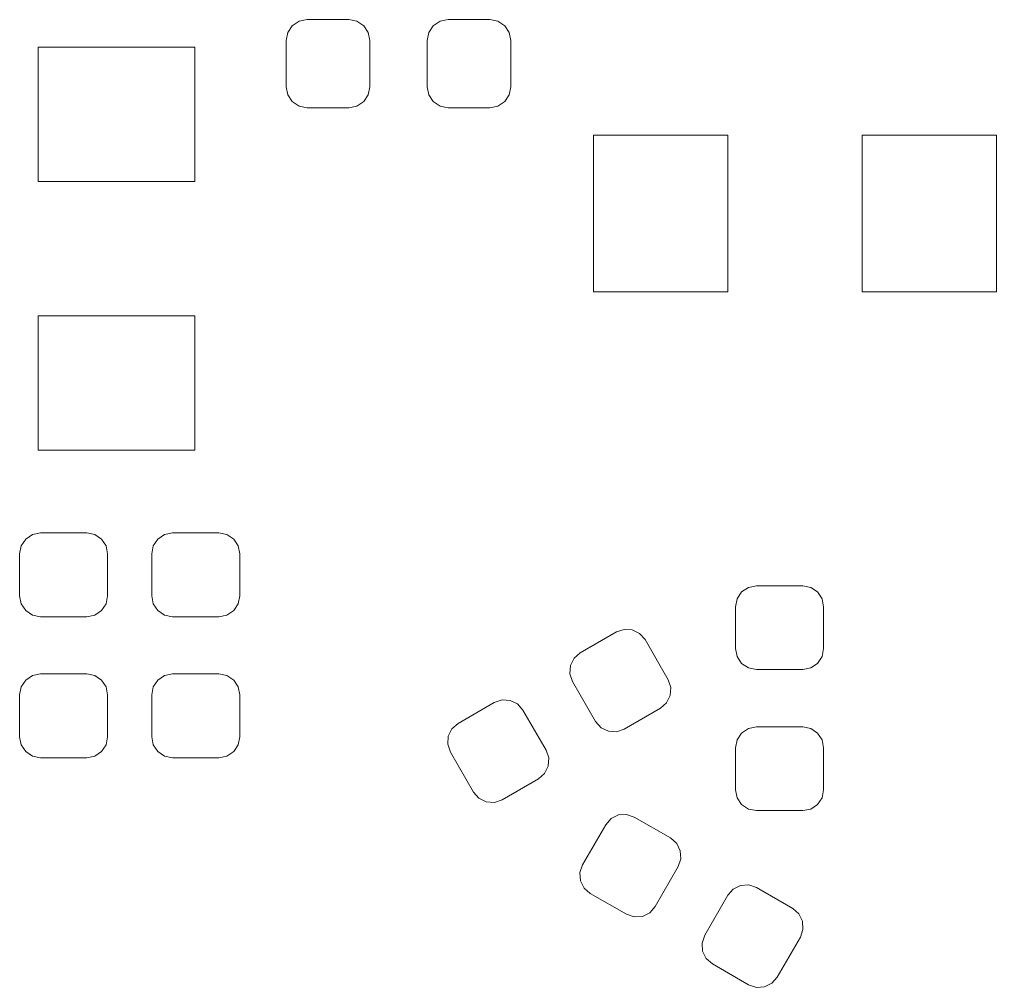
# Model space of a CAD drawing. Header units: millimetres. Extents: x -50 to 46, y -112 to 132.
# Drawn here: x -16.58 to -5.49, y 8.43 to 19.41 of the extents above; entities that cross this region are included whole.
import ezdxf

# ---------------------------------------------------------------- set-up
doc = ezdxf.new("R2010")
doc.units = ezdxf.units.MM
doc.header["$MEASUREMENT"] = 0
doc.layers.add('Layer 1', color=7, linetype='Continuous')

msp = doc.modelspace()

# ---------------------------------------------------------------- linework, layer by layer
at = {"layer": 'Layer 1', "lineweight": 9}
for points, knots in [([(-12.6024, 18.6512), (-12.6024, 18.6512), (-12.6205, 18.5603), (-12.6205, 18.5603), (-12.6205, 18.5603), (-12.6205, 18.5603), (-12.672, 18.4833), (-12.672, 18.4833), (-12.672, 18.4833), (-12.672, 18.4833), (-12.749, 18.4318), (-12.749, 18.4318), (-12.749, 18.4318), (-12.749, 18.4318), (-12.8399, 18.4137), (-12.8399, 18.4137), (-12.8399, 18.4137), (-12.8399, 18.4137), (-13.3149, 18.4137), (-13.3149, 18.4137), (-13.3149, 18.4137), (-13.3149, 18.4137), (-13.4058, 18.4318), (-13.4058, 18.4318), (-13.4058, 18.4318), (-13.4058, 18.4318), (-13.4828, 18.4833), (-13.4828, 18.4833), (-13.4828, 18.4833), (-13.4828, 18.4833), (-13.5343, 18.5603), (-13.5343, 18.5603), (-13.5343, 18.5603), (-13.5343, 18.5603), (-13.5524, 18.6512), (-13.5524, 18.6512), (-13.5524, 18.6512), (-13.5524, 18.6512), (-13.5524, 19.1762), (-13.5524, 19.1762), (-13.5524, 19.1762), (-13.5524, 19.1762), (-13.5343, 19.2671), (-13.5343, 19.2671), (-13.5343, 19.2671), (-13.5343, 19.2671), (-13.4828, 19.3441), (-13.4828, 19.3441), (-13.4828, 19.3441), (-13.4828, 19.3441), (-13.4058, 19.3956), (-13.4058, 19.3956), (-13.4058, 19.3956), (-13.4058, 19.3956), (-13.3149, 19.4137), (-13.3149, 19.4137), (-13.3149, 19.4137), (-13.3149, 19.4137), (-12.8399, 19.4137), (-12.8399, 19.4137), (-12.8399, 19.4137), (-12.8399, 19.4137), (-12.749, 19.3956), (-12.749, 19.3956), (-12.749, 19.3956), (-12.749, 19.3956), (-12.672, 19.3441), (-12.672, 19.3441), (-12.672, 19.3441), (-12.672, 19.3441), (-12.6205, 19.2671), (-12.6205, 19.2671), (-12.6205, 19.2671), (-12.6205, 19.2671), (-12.6024, 19.1762), (-12.6024, 19.1762), (-12.6024, 19.1762), (-12.6024, 19.1762), (-12.6024, 18.6512), (-12.6024, 18.6512)], [0, 0, 0, 0, 0.047619, 0.047619, 0.047619, 0.047619, 0.0952381, 0.0952381, 0.0952381, 0.0952381, 0.1428571, 0.1428571, 0.1428571, 0.1428571, 0.1904762, 0.1904762, 0.1904762, 0.1904762, 0.2380952, 0.2380952, 0.2380952, 0.2380952, 0.2857143, 0.2857143, 0.2857143, 0.2857143, 0.3333333, 0.3333333, 0.3333333, 0.3333333, 0.3809524, 0.3809524, 0.3809524, 0.3809524, 0.4285714, 0.4285714, 0.4285714, 0.4285714, 0.4761905, 0.4761905, 0.4761905, 0.4761905, 0.5238095, 0.5238095, 0.5238095, 0.5238095, 0.5714286, 0.5714286, 0.5714286, 0.5714286, 0.6190476, 0.6190476, 0.6190476, 0.6190476, 0.6666667, 0.6666667, 0.6666667, 0.6666667, 0.7142857, 0.7142857, 0.7142857, 0.7142857, 0.7619048, 0.7619048, 0.7619048, 0.7619048, 0.8095238, 0.8095238, 0.8095238, 0.8095238, 0.8571429, 0.8571429, 0.8571429, 0.8571429, 0.9047619, 0.9047619, 0.9047619, 0.9047619, 1, 1, 1, 1]), ([(-11.0024, 18.6512), (-11.0024, 18.6512), (-11.0205, 18.5603), (-11.0205, 18.5603), (-11.0205, 18.5603), (-11.0205, 18.5603), (-11.072, 18.4833), (-11.072, 18.4833), (-11.072, 18.4833), (-11.072, 18.4833), (-11.149, 18.4318), (-11.149, 18.4318), (-11.149, 18.4318), (-11.149, 18.4318), (-11.2399, 18.4137), (-11.2399, 18.4137), (-11.2399, 18.4137), (-11.2399, 18.4137), (-11.7149, 18.4137), (-11.7149, 18.4137), (-11.7149, 18.4137), (-11.7149, 18.4137), (-11.8058, 18.4318), (-11.8058, 18.4318), (-11.8058, 18.4318), (-11.8058, 18.4318), (-11.8828, 18.4833), (-11.8828, 18.4833), (-11.8828, 18.4833), (-11.8828, 18.4833), (-11.9343, 18.5603), (-11.9343, 18.5603), (-11.9343, 18.5603), (-11.9343, 18.5603), (-11.9524, 18.6512), (-11.9524, 18.6512), (-11.9524, 18.6512), (-11.9524, 18.6512), (-11.9524, 19.1762), (-11.9524, 19.1762), (-11.9524, 19.1762), (-11.9524, 19.1762), (-11.9343, 19.2671), (-11.9343, 19.2671), (-11.9343, 19.2671), (-11.9343, 19.2671), (-11.8828, 19.3441), (-11.8828, 19.3441), (-11.8828, 19.3441), (-11.8828, 19.3441), (-11.8058, 19.3956), (-11.8058, 19.3956), (-11.8058, 19.3956), (-11.8058, 19.3956), (-11.7149, 19.4137), (-11.7149, 19.4137), (-11.7149, 19.4137), (-11.7149, 19.4137), (-11.2399, 19.4137), (-11.2399, 19.4137), (-11.2399, 19.4137), (-11.2399, 19.4137), (-11.149, 19.3956), (-11.149, 19.3956), (-11.149, 19.3956), (-11.149, 19.3956), (-11.072, 19.3441), (-11.072, 19.3441), (-11.072, 19.3441), (-11.072, 19.3441), (-11.0205, 19.2671), (-11.0205, 19.2671), (-11.0205, 19.2671), (-11.0205, 19.2671), (-11.0024, 19.1762), (-11.0024, 19.1762), (-11.0024, 19.1762), (-11.0024, 19.1762), (-11.0024, 18.6512), (-11.0024, 18.6512)], [0, 0, 0, 0, 0.047619, 0.047619, 0.047619, 0.047619, 0.0952381, 0.0952381, 0.0952381, 0.0952381, 0.1428571, 0.1428571, 0.1428571, 0.1428571, 0.1904762, 0.1904762, 0.1904762, 0.1904762, 0.2380952, 0.2380952, 0.2380952, 0.2380952, 0.2857143, 0.2857143, 0.2857143, 0.2857143, 0.3333333, 0.3333333, 0.3333333, 0.3333333, 0.3809524, 0.3809524, 0.3809524, 0.3809524, 0.4285714, 0.4285714, 0.4285714, 0.4285714, 0.4761905, 0.4761905, 0.4761905, 0.4761905, 0.5238095, 0.5238095, 0.5238095, 0.5238095, 0.5714286, 0.5714286, 0.5714286, 0.5714286, 0.6190476, 0.6190476, 0.6190476, 0.6190476, 0.6666667, 0.6666667, 0.6666667, 0.6666667, 0.7142857, 0.7142857, 0.7142857, 0.7142857, 0.7619048, 0.7619048, 0.7619048, 0.7619048, 0.8095238, 0.8095238, 0.8095238, 0.8095238, 0.8571429, 0.8571429, 0.8571429, 0.8571429, 0.9047619, 0.9047619, 0.9047619, 0.9047619, 1, 1, 1, 1]), ([(-14.5884, 17.5757), (-14.5884, 17.5757), (-16.3664, 17.5757), (-16.3664, 17.5757), (-16.3664, 17.5757), (-16.3664, 17.5757), (-16.3664, 19.0997), (-16.3664, 19.0997), (-16.3664, 19.0997), (-16.3664, 19.0997), (-14.5884, 19.0997), (-14.5884, 19.0997), (-14.5884, 19.0997), (-14.5884, 19.0997), (-14.5884, 17.5757), (-14.5884, 17.5757)], [0, 0, 0, 0, 0.2, 0.2, 0.2, 0.2, 0.4, 0.4, 0.4, 0.4, 0.6, 0.6, 0.6, 0.6, 1, 1, 1, 1]), ([(-8.5394, 18.1027), (-8.5394, 18.1027), (-8.5394, 16.3247), (-8.5394, 16.3247), (-8.5394, 16.3247), (-8.5394, 16.3247), (-10.0634, 16.3247), (-10.0634, 16.3247), (-10.0634, 16.3247), (-10.0634, 16.3247), (-10.0634, 18.1027), (-10.0634, 18.1027), (-10.0634, 18.1027), (-10.0634, 18.1027), (-8.5394, 18.1027), (-8.5394, 18.1027)], [0, 0, 0, 0, 0.2, 0.2, 0.2, 0.2, 0.4, 0.4, 0.4, 0.4, 0.6, 0.6, 0.6, 0.6, 1, 1, 1, 1]), ([(-5.4914, 18.1027), (-5.4914, 18.1027), (-5.4914, 16.3247), (-5.4914, 16.3247), (-5.4914, 16.3247), (-5.4914, 16.3247), (-7.0154, 16.3247), (-7.0154, 16.3247), (-7.0154, 16.3247), (-7.0154, 16.3247), (-7.0154, 18.1027), (-7.0154, 18.1027), (-7.0154, 18.1027), (-7.0154, 18.1027), (-5.4914, 18.1027), (-5.4914, 18.1027)], [0, 0, 0, 0, 0.2, 0.2, 0.2, 0.2, 0.4, 0.4, 0.4, 0.4, 0.6, 0.6, 0.6, 0.6, 1, 1, 1, 1]), ([(-14.5884, 14.5277), (-14.5884, 14.5277), (-16.3664, 14.5277), (-16.3664, 14.5277), (-16.3664, 14.5277), (-16.3664, 14.5277), (-16.3664, 16.0517), (-16.3664, 16.0517), (-16.3664, 16.0517), (-16.3664, 16.0517), (-14.5884, 16.0517), (-14.5884, 16.0517), (-14.5884, 16.0517), (-14.5884, 16.0517), (-14.5884, 14.5277), (-14.5884, 14.5277)], [0, 0, 0, 0, 0.2, 0.2, 0.2, 0.2, 0.4, 0.4, 0.4, 0.4, 0.6, 0.6, 0.6, 0.6, 1, 1, 1, 1]), ([(-16.3399, 12.6387), (-16.3399, 12.6387), (-16.4308, 12.6568), (-16.4308, 12.6568), (-16.4308, 12.6568), (-16.4308, 12.6568), (-16.5078, 12.7083), (-16.5078, 12.7083), (-16.5078, 12.7083), (-16.5078, 12.7083), (-16.5593, 12.7853), (-16.5593, 12.7853), (-16.5593, 12.7853), (-16.5593, 12.7853), (-16.5774, 12.8762), (-16.5774, 12.8762), (-16.5774, 12.8762), (-16.5774, 12.8762), (-16.5774, 13.3512), (-16.5774, 13.3512), (-16.5774, 13.3512), (-16.5774, 13.3512), (-16.5593, 13.4421), (-16.5593, 13.4421), (-16.5593, 13.4421), (-16.5593, 13.4421), (-16.5078, 13.5191), (-16.5078, 13.5191), (-16.5078, 13.5191), (-16.5078, 13.5191), (-16.4308, 13.5706), (-16.4308, 13.5706), (-16.4308, 13.5706), (-16.4308, 13.5706), (-16.3399, 13.5887), (-16.3399, 13.5887), (-16.3399, 13.5887), (-16.3399, 13.5887), (-15.8149, 13.5887), (-15.8149, 13.5887), (-15.8149, 13.5887), (-15.8149, 13.5887), (-15.724, 13.5706), (-15.724, 13.5706), (-15.724, 13.5706), (-15.724, 13.5706), (-15.647, 13.5191), (-15.647, 13.5191), (-15.647, 13.5191), (-15.647, 13.5191), (-15.5955, 13.4421), (-15.5955, 13.4421), (-15.5955, 13.4421), (-15.5955, 13.4421), (-15.5774, 13.3512), (-15.5774, 13.3512), (-15.5774, 13.3512), (-15.5774, 13.3512), (-15.5774, 12.8762), (-15.5774, 12.8762), (-15.5774, 12.8762), (-15.5774, 12.8762), (-15.5955, 12.7853), (-15.5955, 12.7853), (-15.5955, 12.7853), (-15.5955, 12.7853), (-15.647, 12.7083), (-15.647, 12.7083), (-15.647, 12.7083), (-15.647, 12.7083), (-15.724, 12.6568), (-15.724, 12.6568), (-15.724, 12.6568), (-15.724, 12.6568), (-15.8149, 12.6387), (-15.8149, 12.6387), (-15.8149, 12.6387), (-15.8149, 12.6387), (-16.3399, 12.6387), (-16.3399, 12.6387)], [0, 0, 0, 0, 0.047619, 0.047619, 0.047619, 0.047619, 0.0952381, 0.0952381, 0.0952381, 0.0952381, 0.1428571, 0.1428571, 0.1428571, 0.1428571, 0.1904762, 0.1904762, 0.1904762, 0.1904762, 0.2380952, 0.2380952, 0.2380952, 0.2380952, 0.2857143, 0.2857143, 0.2857143, 0.2857143, 0.3333333, 0.3333333, 0.3333333, 0.3333333, 0.3809524, 0.3809524, 0.3809524, 0.3809524, 0.4285714, 0.4285714, 0.4285714, 0.4285714, 0.4761905, 0.4761905, 0.4761905, 0.4761905, 0.5238095, 0.5238095, 0.5238095, 0.5238095, 0.5714286, 0.5714286, 0.5714286, 0.5714286, 0.6190476, 0.6190476, 0.6190476, 0.6190476, 0.6666667, 0.6666667, 0.6666667, 0.6666667, 0.7142857, 0.7142857, 0.7142857, 0.7142857, 0.7619048, 0.7619048, 0.7619048, 0.7619048, 0.8095238, 0.8095238, 0.8095238, 0.8095238, 0.8571429, 0.8571429, 0.8571429, 0.8571429, 0.9047619, 0.9047619, 0.9047619, 0.9047619, 1, 1, 1, 1]), ([(-14.3149, 13.5887), (-14.3149, 13.5887), (-14.224, 13.5706), (-14.224, 13.5706), (-14.224, 13.5706), (-14.224, 13.5706), (-14.147, 13.5191), (-14.147, 13.5191), (-14.147, 13.5191), (-14.147, 13.5191), (-14.0955, 13.4421), (-14.0955, 13.4421), (-14.0955, 13.4421), (-14.0955, 13.4421), (-14.0774, 13.3512), (-14.0774, 13.3512), (-14.0774, 13.3512), (-14.0774, 13.3512), (-14.0774, 12.8762), (-14.0774, 12.8762), (-14.0774, 12.8762), (-14.0774, 12.8762), (-14.0955, 12.7853), (-14.0955, 12.7853), (-14.0955, 12.7853), (-14.0955, 12.7853), (-14.147, 12.7083), (-14.147, 12.7083), (-14.147, 12.7083), (-14.147, 12.7083), (-14.224, 12.6568), (-14.224, 12.6568), (-14.224, 12.6568), (-14.224, 12.6568), (-14.3149, 12.6387), (-14.3149, 12.6387), (-14.3149, 12.6387), (-14.3149, 12.6387), (-14.8399, 12.6387), (-14.8399, 12.6387), (-14.8399, 12.6387), (-14.8399, 12.6387), (-14.9308, 12.6568), (-14.9308, 12.6568), (-14.9308, 12.6568), (-14.9308, 12.6568), (-15.0078, 12.7083), (-15.0078, 12.7083), (-15.0078, 12.7083), (-15.0078, 12.7083), (-15.0593, 12.7853), (-15.0593, 12.7853), (-15.0593, 12.7853), (-15.0593, 12.7853), (-15.0774, 12.8762), (-15.0774, 12.8762), (-15.0774, 12.8762), (-15.0774, 12.8762), (-15.0774, 13.3512), (-15.0774, 13.3512), (-15.0774, 13.3512), (-15.0774, 13.3512), (-15.0593, 13.4421), (-15.0593, 13.4421), (-15.0593, 13.4421), (-15.0593, 13.4421), (-15.0078, 13.5191), (-15.0078, 13.5191), (-15.0078, 13.5191), (-15.0078, 13.5191), (-14.9308, 13.5706), (-14.9308, 13.5706), (-14.9308, 13.5706), (-14.9308, 13.5706), (-14.8399, 13.5887), (-14.8399, 13.5887), (-14.8399, 13.5887), (-14.8399, 13.5887), (-14.3149, 13.5887), (-14.3149, 13.5887)], [0, 0, 0, 0, 0.047619, 0.047619, 0.047619, 0.047619, 0.0952381, 0.0952381, 0.0952381, 0.0952381, 0.1428571, 0.1428571, 0.1428571, 0.1428571, 0.1904762, 0.1904762, 0.1904762, 0.1904762, 0.2380952, 0.2380952, 0.2380952, 0.2380952, 0.2857143, 0.2857143, 0.2857143, 0.2857143, 0.3333333, 0.3333333, 0.3333333, 0.3333333, 0.3809524, 0.3809524, 0.3809524, 0.3809524, 0.4285714, 0.4285714, 0.4285714, 0.4285714, 0.4761905, 0.4761905, 0.4761905, 0.4761905, 0.5238095, 0.5238095, 0.5238095, 0.5238095, 0.5714286, 0.5714286, 0.5714286, 0.5714286, 0.6190476, 0.6190476, 0.6190476, 0.6190476, 0.6666667, 0.6666667, 0.6666667, 0.6666667, 0.7142857, 0.7142857, 0.7142857, 0.7142857, 0.7619048, 0.7619048, 0.7619048, 0.7619048, 0.8095238, 0.8095238, 0.8095238, 0.8095238, 0.8571429, 0.8571429, 0.8571429, 0.8571429, 0.9047619, 0.9047619, 0.9047619, 0.9047619, 1, 1, 1, 1]), ([(-7.6899, 12.9887), (-7.6899, 12.9887), (-7.599, 12.9706), (-7.599, 12.9706), (-7.599, 12.9706), (-7.599, 12.9706), (-7.522, 12.9191), (-7.522, 12.9191), (-7.522, 12.9191), (-7.522, 12.9191), (-7.4705, 12.8421), (-7.4705, 12.8421), (-7.4705, 12.8421), (-7.4705, 12.8421), (-7.4524, 12.7512), (-7.4524, 12.7512), (-7.4524, 12.7512), (-7.4524, 12.7512), (-7.4524, 12.2762), (-7.4524, 12.2762), (-7.4524, 12.2762), (-7.4524, 12.2762), (-7.4705, 12.1853), (-7.4705, 12.1853), (-7.4705, 12.1853), (-7.4705, 12.1853), (-7.522, 12.1083), (-7.522, 12.1083), (-7.522, 12.1083), (-7.522, 12.1083), (-7.599, 12.0568), (-7.599, 12.0568), (-7.599, 12.0568), (-7.599, 12.0568), (-7.6899, 12.0387), (-7.6899, 12.0387), (-7.6899, 12.0387), (-7.6899, 12.0387), (-8.2149, 12.0387), (-8.2149, 12.0387), (-8.2149, 12.0387), (-8.2149, 12.0387), (-8.3058, 12.0568), (-8.3058, 12.0568), (-8.3058, 12.0568), (-8.3058, 12.0568), (-8.3828, 12.1083), (-8.3828, 12.1083), (-8.3828, 12.1083), (-8.3828, 12.1083), (-8.4343, 12.1853), (-8.4343, 12.1853), (-8.4343, 12.1853), (-8.4343, 12.1853), (-8.4524, 12.2762), (-8.4524, 12.2762), (-8.4524, 12.2762), (-8.4524, 12.2762), (-8.4524, 12.7512), (-8.4524, 12.7512), (-8.4524, 12.7512), (-8.4524, 12.7512), (-8.4343, 12.8421), (-8.4343, 12.8421), (-8.4343, 12.8421), (-8.4343, 12.8421), (-8.3828, 12.9191), (-8.3828, 12.9191), (-8.3828, 12.9191), (-8.3828, 12.9191), (-8.3058, 12.9706), (-8.3058, 12.9706), (-8.3058, 12.9706), (-8.3058, 12.9706), (-8.2149, 12.9887), (-8.2149, 12.9887), (-8.2149, 12.9887), (-8.2149, 12.9887), (-7.6899, 12.9887), (-7.6899, 12.9887)], [0, 0, 0, 0, 0.047619, 0.047619, 0.047619, 0.047619, 0.0952381, 0.0952381, 0.0952381, 0.0952381, 0.1428571, 0.1428571, 0.1428571, 0.1428571, 0.1904762, 0.1904762, 0.1904762, 0.1904762, 0.2380952, 0.2380952, 0.2380952, 0.2380952, 0.2857143, 0.2857143, 0.2857143, 0.2857143, 0.3333333, 0.3333333, 0.3333333, 0.3333333, 0.3809524, 0.3809524, 0.3809524, 0.3809524, 0.4285714, 0.4285714, 0.4285714, 0.4285714, 0.4761905, 0.4761905, 0.4761905, 0.4761905, 0.5238095, 0.5238095, 0.5238095, 0.5238095, 0.5714286, 0.5714286, 0.5714286, 0.5714286, 0.6190476, 0.6190476, 0.6190476, 0.6190476, 0.6666667, 0.6666667, 0.6666667, 0.6666667, 0.7142857, 0.7142857, 0.7142857, 0.7142857, 0.7619048, 0.7619048, 0.7619048, 0.7619048, 0.8095238, 0.8095238, 0.8095238, 0.8095238, 0.8571429, 0.8571429, 0.8571429, 0.8571429, 0.9047619, 0.9047619, 0.9047619, 0.9047619, 1, 1, 1, 1]), ([(-10.3022, 11.9035), (-10.3022, 11.9035), (-10.332, 11.9913), (-10.332, 11.9913), (-10.332, 11.9913), (-10.332, 11.9913), (-10.3259, 12.0838), (-10.3259, 12.0838), (-10.3259, 12.0838), (-10.3259, 12.0838), (-10.2849, 12.1669), (-10.2849, 12.1669), (-10.2849, 12.1669), (-10.2849, 12.1669), (-10.2153, 12.228), (-10.2153, 12.228), (-10.2153, 12.228), (-10.2153, 12.228), (-9.8039, 12.4655), (-9.8039, 12.4655), (-9.8039, 12.4655), (-9.8039, 12.4655), (-9.7161, 12.4952), (-9.7161, 12.4952), (-9.7161, 12.4952), (-9.7161, 12.4952), (-9.6237, 12.4892), (-9.6237, 12.4892), (-9.6237, 12.4892), (-9.6237, 12.4892), (-9.5406, 12.4482), (-9.5406, 12.4482), (-9.5406, 12.4482), (-9.5406, 12.4482), (-9.4795, 12.3785), (-9.4795, 12.3785), (-9.4795, 12.3785), (-9.4795, 12.3785), (-9.217, 11.9239), (-9.217, 11.9239), (-9.217, 11.9239), (-9.217, 11.9239), (-9.1872, 11.8361), (-9.1872, 11.8361), (-9.1872, 11.8361), (-9.1872, 11.8361), (-9.1932, 11.7436), (-9.1932, 11.7436), (-9.1932, 11.7436), (-9.1932, 11.7436), (-9.2342, 11.6605), (-9.2342, 11.6605), (-9.2342, 11.6605), (-9.2342, 11.6605), (-9.3039, 11.5994), (-9.3039, 11.5994), (-9.3039, 11.5994), (-9.3039, 11.5994), (-9.7153, 11.3619), (-9.7153, 11.3619), (-9.7153, 11.3619), (-9.7153, 11.3619), (-9.803, 11.3322), (-9.803, 11.3322), (-9.803, 11.3322), (-9.803, 11.3322), (-9.8955, 11.3382), (-9.8955, 11.3382), (-9.8955, 11.3382), (-9.8955, 11.3382), (-9.9786, 11.3792), (-9.9786, 11.3792), (-9.9786, 11.3792), (-9.9786, 11.3792), (-10.0397, 11.4489), (-10.0397, 11.4489), (-10.0397, 11.4489), (-10.0397, 11.4489), (-10.3022, 11.9035), (-10.3022, 11.9035)], [0, 0, 0, 0, 0.047619, 0.047619, 0.047619, 0.047619, 0.0952381, 0.0952381, 0.0952381, 0.0952381, 0.1428571, 0.1428571, 0.1428571, 0.1428571, 0.1904762, 0.1904762, 0.1904762, 0.1904762, 0.2380952, 0.2380952, 0.2380952, 0.2380952, 0.2857143, 0.2857143, 0.2857143, 0.2857143, 0.3333333, 0.3333333, 0.3333333, 0.3333333, 0.3809524, 0.3809524, 0.3809524, 0.3809524, 0.4285714, 0.4285714, 0.4285714, 0.4285714, 0.4761905, 0.4761905, 0.4761905, 0.4761905, 0.5238095, 0.5238095, 0.5238095, 0.5238095, 0.5714286, 0.5714286, 0.5714286, 0.5714286, 0.6190476, 0.6190476, 0.6190476, 0.6190476, 0.6666667, 0.6666667, 0.6666667, 0.6666667, 0.7142857, 0.7142857, 0.7142857, 0.7142857, 0.7619048, 0.7619048, 0.7619048, 0.7619048, 0.8095238, 0.8095238, 0.8095238, 0.8095238, 0.8571429, 0.8571429, 0.8571429, 0.8571429, 0.9047619, 0.9047619, 0.9047619, 0.9047619, 1, 1, 1, 1]), ([(-16.3399, 11.0387), (-16.3399, 11.0387), (-16.4308, 11.0568), (-16.4308, 11.0568), (-16.4308, 11.0568), (-16.4308, 11.0568), (-16.5078, 11.1083), (-16.5078, 11.1083), (-16.5078, 11.1083), (-16.5078, 11.1083), (-16.5593, 11.1853), (-16.5593, 11.1853), (-16.5593, 11.1853), (-16.5593, 11.1853), (-16.5774, 11.2762), (-16.5774, 11.2762), (-16.5774, 11.2762), (-16.5774, 11.2762), (-16.5774, 11.7512), (-16.5774, 11.7512), (-16.5774, 11.7512), (-16.5774, 11.7512), (-16.5593, 11.8421), (-16.5593, 11.8421), (-16.5593, 11.8421), (-16.5593, 11.8421), (-16.5078, 11.9191), (-16.5078, 11.9191), (-16.5078, 11.9191), (-16.5078, 11.9191), (-16.4308, 11.9706), (-16.4308, 11.9706), (-16.4308, 11.9706), (-16.4308, 11.9706), (-16.3399, 11.9887), (-16.3399, 11.9887), (-16.3399, 11.9887), (-16.3399, 11.9887), (-15.8149, 11.9887), (-15.8149, 11.9887), (-15.8149, 11.9887), (-15.8149, 11.9887), (-15.724, 11.9706), (-15.724, 11.9706), (-15.724, 11.9706), (-15.724, 11.9706), (-15.647, 11.9191), (-15.647, 11.9191), (-15.647, 11.9191), (-15.647, 11.9191), (-15.5955, 11.8421), (-15.5955, 11.8421), (-15.5955, 11.8421), (-15.5955, 11.8421), (-15.5774, 11.7512), (-15.5774, 11.7512), (-15.5774, 11.7512), (-15.5774, 11.7512), (-15.5774, 11.2762), (-15.5774, 11.2762), (-15.5774, 11.2762), (-15.5774, 11.2762), (-15.5955, 11.1853), (-15.5955, 11.1853), (-15.5955, 11.1853), (-15.5955, 11.1853), (-15.647, 11.1083), (-15.647, 11.1083), (-15.647, 11.1083), (-15.647, 11.1083), (-15.724, 11.0568), (-15.724, 11.0568), (-15.724, 11.0568), (-15.724, 11.0568), (-15.8149, 11.0387), (-15.8149, 11.0387), (-15.8149, 11.0387), (-15.8149, 11.0387), (-16.3399, 11.0387), (-16.3399, 11.0387)], [0, 0, 0, 0, 0.047619, 0.047619, 0.047619, 0.047619, 0.0952381, 0.0952381, 0.0952381, 0.0952381, 0.1428571, 0.1428571, 0.1428571, 0.1428571, 0.1904762, 0.1904762, 0.1904762, 0.1904762, 0.2380952, 0.2380952, 0.2380952, 0.2380952, 0.2857143, 0.2857143, 0.2857143, 0.2857143, 0.3333333, 0.3333333, 0.3333333, 0.3333333, 0.3809524, 0.3809524, 0.3809524, 0.3809524, 0.4285714, 0.4285714, 0.4285714, 0.4285714, 0.4761905, 0.4761905, 0.4761905, 0.4761905, 0.5238095, 0.5238095, 0.5238095, 0.5238095, 0.5714286, 0.5714286, 0.5714286, 0.5714286, 0.6190476, 0.6190476, 0.6190476, 0.6190476, 0.6666667, 0.6666667, 0.6666667, 0.6666667, 0.7142857, 0.7142857, 0.7142857, 0.7142857, 0.7619048, 0.7619048, 0.7619048, 0.7619048, 0.8095238, 0.8095238, 0.8095238, 0.8095238, 0.8571429, 0.8571429, 0.8571429, 0.8571429, 0.9047619, 0.9047619, 0.9047619, 0.9047619, 1, 1, 1, 1]), ([(-14.3149, 11.9887), (-14.3149, 11.9887), (-14.224, 11.9706), (-14.224, 11.9706), (-14.224, 11.9706), (-14.224, 11.9706), (-14.147, 11.9191), (-14.147, 11.9191), (-14.147, 11.9191), (-14.147, 11.9191), (-14.0955, 11.8421), (-14.0955, 11.8421), (-14.0955, 11.8421), (-14.0955, 11.8421), (-14.0774, 11.7512), (-14.0774, 11.7512), (-14.0774, 11.7512), (-14.0774, 11.7512), (-14.0774, 11.2762), (-14.0774, 11.2762), (-14.0774, 11.2762), (-14.0774, 11.2762), (-14.0955, 11.1853), (-14.0955, 11.1853), (-14.0955, 11.1853), (-14.0955, 11.1853), (-14.147, 11.1083), (-14.147, 11.1083), (-14.147, 11.1083), (-14.147, 11.1083), (-14.224, 11.0568), (-14.224, 11.0568), (-14.224, 11.0568), (-14.224, 11.0568), (-14.3149, 11.0387), (-14.3149, 11.0387), (-14.3149, 11.0387), (-14.3149, 11.0387), (-14.8399, 11.0387), (-14.8399, 11.0387), (-14.8399, 11.0387), (-14.8399, 11.0387), (-14.9308, 11.0568), (-14.9308, 11.0568), (-14.9308, 11.0568), (-14.9308, 11.0568), (-15.0078, 11.1083), (-15.0078, 11.1083), (-15.0078, 11.1083), (-15.0078, 11.1083), (-15.0593, 11.1853), (-15.0593, 11.1853), (-15.0593, 11.1853), (-15.0593, 11.1853), (-15.0774, 11.2762), (-15.0774, 11.2762), (-15.0774, 11.2762), (-15.0774, 11.2762), (-15.0774, 11.7512), (-15.0774, 11.7512), (-15.0774, 11.7512), (-15.0774, 11.7512), (-15.0593, 11.8421), (-15.0593, 11.8421), (-15.0593, 11.8421), (-15.0593, 11.8421), (-15.0078, 11.9191), (-15.0078, 11.9191), (-15.0078, 11.9191), (-15.0078, 11.9191), (-14.9308, 11.9706), (-14.9308, 11.9706), (-14.9308, 11.9706), (-14.9308, 11.9706), (-14.8399, 11.9887), (-14.8399, 11.9887), (-14.8399, 11.9887), (-14.8399, 11.9887), (-14.3149, 11.9887), (-14.3149, 11.9887)], [0, 0, 0, 0, 0.047619, 0.047619, 0.047619, 0.047619, 0.0952381, 0.0952381, 0.0952381, 0.0952381, 0.1428571, 0.1428571, 0.1428571, 0.1428571, 0.1904762, 0.1904762, 0.1904762, 0.1904762, 0.2380952, 0.2380952, 0.2380952, 0.2380952, 0.2857143, 0.2857143, 0.2857143, 0.2857143, 0.3333333, 0.3333333, 0.3333333, 0.3333333, 0.3809524, 0.3809524, 0.3809524, 0.3809524, 0.4285714, 0.4285714, 0.4285714, 0.4285714, 0.4761905, 0.4761905, 0.4761905, 0.4761905, 0.5238095, 0.5238095, 0.5238095, 0.5238095, 0.5714286, 0.5714286, 0.5714286, 0.5714286, 0.6190476, 0.6190476, 0.6190476, 0.6190476, 0.6666667, 0.6666667, 0.6666667, 0.6666667, 0.7142857, 0.7142857, 0.7142857, 0.7142857, 0.7619048, 0.7619048, 0.7619048, 0.7619048, 0.8095238, 0.8095238, 0.8095238, 0.8095238, 0.8571429, 0.8571429, 0.8571429, 0.8571429, 0.9047619, 0.9047619, 0.9047619, 0.9047619, 1, 1, 1, 1]), ([(-11.6878, 11.1035), (-11.6878, 11.1035), (-11.7176, 11.1913), (-11.7176, 11.1913), (-11.7176, 11.1913), (-11.7176, 11.1913), (-11.7116, 11.2838), (-11.7116, 11.2838), (-11.7116, 11.2838), (-11.7116, 11.2838), (-11.6706, 11.3669), (-11.6706, 11.3669), (-11.6706, 11.3669), (-11.6706, 11.3669), (-11.6009, 11.428), (-11.6009, 11.428), (-11.6009, 11.428), (-11.6009, 11.428), (-11.1895, 11.6655), (-11.1895, 11.6655), (-11.1895, 11.6655), (-11.1895, 11.6655), (-11.1018, 11.6952), (-11.1018, 11.6952), (-11.1018, 11.6952), (-11.1018, 11.6952), (-11.0093, 11.6892), (-11.0093, 11.6892), (-11.0093, 11.6892), (-11.0093, 11.6892), (-10.9262, 11.6482), (-10.9262, 11.6482), (-10.9262, 11.6482), (-10.9262, 11.6482), (-10.8651, 11.5785), (-10.8651, 11.5785), (-10.8651, 11.5785), (-10.8651, 11.5785), (-10.6026, 11.1239), (-10.6026, 11.1239), (-10.6026, 11.1239), (-10.6026, 11.1239), (-10.5728, 11.0361), (-10.5728, 11.0361), (-10.5728, 11.0361), (-10.5728, 11.0361), (-10.5789, 10.9436), (-10.5789, 10.9436), (-10.5789, 10.9436), (-10.5789, 10.9436), (-10.6199, 10.8605), (-10.6199, 10.8605), (-10.6199, 10.8605), (-10.6199, 10.8605), (-10.6895, 10.7994), (-10.6895, 10.7994), (-10.6895, 10.7994), (-10.6895, 10.7994), (-11.1009, 10.5619), (-11.1009, 10.5619), (-11.1009, 10.5619), (-11.1009, 10.5619), (-11.1887, 10.5322), (-11.1887, 10.5322), (-11.1887, 10.5322), (-11.1887, 10.5322), (-11.2811, 10.5382), (-11.2811, 10.5382), (-11.2811, 10.5382), (-11.2811, 10.5382), (-11.3642, 10.5792), (-11.3642, 10.5792), (-11.3642, 10.5792), (-11.3642, 10.5792), (-11.4253, 10.6489), (-11.4253, 10.6489), (-11.4253, 10.6489), (-11.4253, 10.6489), (-11.6878, 11.1035), (-11.6878, 11.1035)], [0, 0, 0, 0, 0.047619, 0.047619, 0.047619, 0.047619, 0.0952381, 0.0952381, 0.0952381, 0.0952381, 0.1428571, 0.1428571, 0.1428571, 0.1428571, 0.1904762, 0.1904762, 0.1904762, 0.1904762, 0.2380952, 0.2380952, 0.2380952, 0.2380952, 0.2857143, 0.2857143, 0.2857143, 0.2857143, 0.3333333, 0.3333333, 0.3333333, 0.3333333, 0.3809524, 0.3809524, 0.3809524, 0.3809524, 0.4285714, 0.4285714, 0.4285714, 0.4285714, 0.4761905, 0.4761905, 0.4761905, 0.4761905, 0.5238095, 0.5238095, 0.5238095, 0.5238095, 0.5714286, 0.5714286, 0.5714286, 0.5714286, 0.6190476, 0.6190476, 0.6190476, 0.6190476, 0.6666667, 0.6666667, 0.6666667, 0.6666667, 0.7142857, 0.7142857, 0.7142857, 0.7142857, 0.7619048, 0.7619048, 0.7619048, 0.7619048, 0.8095238, 0.8095238, 0.8095238, 0.8095238, 0.8571429, 0.8571429, 0.8571429, 0.8571429, 0.9047619, 0.9047619, 0.9047619, 0.9047619, 1, 1, 1, 1]), ([(-7.6899, 11.3887), (-7.6899, 11.3887), (-7.599, 11.3706), (-7.599, 11.3706), (-7.599, 11.3706), (-7.599, 11.3706), (-7.522, 11.3191), (-7.522, 11.3191), (-7.522, 11.3191), (-7.522, 11.3191), (-7.4705, 11.2421), (-7.4705, 11.2421), (-7.4705, 11.2421), (-7.4705, 11.2421), (-7.4524, 11.1512), (-7.4524, 11.1512), (-7.4524, 11.1512), (-7.4524, 11.1512), (-7.4524, 10.6762), (-7.4524, 10.6762), (-7.4524, 10.6762), (-7.4524, 10.6762), (-7.4705, 10.5853), (-7.4705, 10.5853), (-7.4705, 10.5853), (-7.4705, 10.5853), (-7.522, 10.5083), (-7.522, 10.5083), (-7.522, 10.5083), (-7.522, 10.5083), (-7.599, 10.4568), (-7.599, 10.4568), (-7.599, 10.4568), (-7.599, 10.4568), (-7.6899, 10.4387), (-7.6899, 10.4387), (-7.6899, 10.4387), (-7.6899, 10.4387), (-8.2149, 10.4387), (-8.2149, 10.4387), (-8.2149, 10.4387), (-8.2149, 10.4387), (-8.3058, 10.4568), (-8.3058, 10.4568), (-8.3058, 10.4568), (-8.3058, 10.4568), (-8.3828, 10.5083), (-8.3828, 10.5083), (-8.3828, 10.5083), (-8.3828, 10.5083), (-8.4343, 10.5853), (-8.4343, 10.5853), (-8.4343, 10.5853), (-8.4343, 10.5853), (-8.4524, 10.6762), (-8.4524, 10.6762), (-8.4524, 10.6762), (-8.4524, 10.6762), (-8.4524, 11.1512), (-8.4524, 11.1512), (-8.4524, 11.1512), (-8.4524, 11.1512), (-8.4343, 11.2421), (-8.4343, 11.2421), (-8.4343, 11.2421), (-8.4343, 11.2421), (-8.3828, 11.3191), (-8.3828, 11.3191), (-8.3828, 11.3191), (-8.3828, 11.3191), (-8.3058, 11.3706), (-8.3058, 11.3706), (-8.3058, 11.3706), (-8.3058, 11.3706), (-8.2149, 11.3887), (-8.2149, 11.3887), (-8.2149, 11.3887), (-8.2149, 11.3887), (-7.6899, 11.3887), (-7.6899, 11.3887)], [0, 0, 0, 0, 0.047619, 0.047619, 0.047619, 0.047619, 0.0952381, 0.0952381, 0.0952381, 0.0952381, 0.1428571, 0.1428571, 0.1428571, 0.1428571, 0.1904762, 0.1904762, 0.1904762, 0.1904762, 0.2380952, 0.2380952, 0.2380952, 0.2380952, 0.2857143, 0.2857143, 0.2857143, 0.2857143, 0.3333333, 0.3333333, 0.3333333, 0.3333333, 0.3809524, 0.3809524, 0.3809524, 0.3809524, 0.4285714, 0.4285714, 0.4285714, 0.4285714, 0.4761905, 0.4761905, 0.4761905, 0.4761905, 0.5238095, 0.5238095, 0.5238095, 0.5238095, 0.5714286, 0.5714286, 0.5714286, 0.5714286, 0.6190476, 0.6190476, 0.6190476, 0.6190476, 0.6666667, 0.6666667, 0.6666667, 0.6666667, 0.7142857, 0.7142857, 0.7142857, 0.7142857, 0.7619048, 0.7619048, 0.7619048, 0.7619048, 0.8095238, 0.8095238, 0.8095238, 0.8095238, 0.8571429, 0.8571429, 0.8571429, 0.8571429, 0.9047619, 0.9047619, 0.9047619, 0.9047619, 1, 1, 1, 1]), ([(-9.3651, 9.3489), (-9.3651, 9.3489), (-9.4262, 9.2792), (-9.4262, 9.2792), (-9.4262, 9.2792), (-9.4262, 9.2792), (-9.5093, 9.2382), (-9.5093, 9.2382), (-9.5093, 9.2382), (-9.5093, 9.2382), (-9.6018, 9.2322), (-9.6018, 9.2322), (-9.6018, 9.2322), (-9.6018, 9.2322), (-9.6895, 9.2619), (-9.6895, 9.2619), (-9.6895, 9.2619), (-9.6895, 9.2619), (-10.1009, 9.4994), (-10.1009, 9.4994), (-10.1009, 9.4994), (-10.1009, 9.4994), (-10.1706, 9.5605), (-10.1706, 9.5605), (-10.1706, 9.5605), (-10.1706, 9.5605), (-10.2116, 9.6436), (-10.2116, 9.6436), (-10.2116, 9.6436), (-10.2116, 9.6436), (-10.2176, 9.7361), (-10.2176, 9.7361), (-10.2176, 9.7361), (-10.2176, 9.7361), (-10.1878, 9.8239), (-10.1878, 9.8239), (-10.1878, 9.8239), (-10.1878, 9.8239), (-9.9253, 10.2785), (-9.9253, 10.2785), (-9.9253, 10.2785), (-9.9253, 10.2785), (-9.8642, 10.3482), (-9.8642, 10.3482), (-9.8642, 10.3482), (-9.8642, 10.3482), (-9.7811, 10.3892), (-9.7811, 10.3892), (-9.7811, 10.3892), (-9.7811, 10.3892), (-9.6887, 10.3952), (-9.6887, 10.3952), (-9.6887, 10.3952), (-9.6887, 10.3952), (-9.6009, 10.3655), (-9.6009, 10.3655), (-9.6009, 10.3655), (-9.6009, 10.3655), (-9.1895, 10.128), (-9.1895, 10.128), (-9.1895, 10.128), (-9.1895, 10.128), (-9.1199, 10.0669), (-9.1199, 10.0669), (-9.1199, 10.0669), (-9.1199, 10.0669), (-9.0789, 9.9838), (-9.0789, 9.9838), (-9.0789, 9.9838), (-9.0789, 9.9838), (-9.0728, 9.8913), (-9.0728, 9.8913), (-9.0728, 9.8913), (-9.0728, 9.8913), (-9.1026, 9.8035), (-9.1026, 9.8035), (-9.1026, 9.8035), (-9.1026, 9.8035), (-9.3651, 9.3489), (-9.3651, 9.3489)], [0, 0, 0, 0, 0.047619, 0.047619, 0.047619, 0.047619, 0.0952381, 0.0952381, 0.0952381, 0.0952381, 0.1428571, 0.1428571, 0.1428571, 0.1428571, 0.1904762, 0.1904762, 0.1904762, 0.1904762, 0.2380952, 0.2380952, 0.2380952, 0.2380952, 0.2857143, 0.2857143, 0.2857143, 0.2857143, 0.3333333, 0.3333333, 0.3333333, 0.3333333, 0.3809524, 0.3809524, 0.3809524, 0.3809524, 0.4285714, 0.4285714, 0.4285714, 0.4285714, 0.4761905, 0.4761905, 0.4761905, 0.4761905, 0.5238095, 0.5238095, 0.5238095, 0.5238095, 0.5714286, 0.5714286, 0.5714286, 0.5714286, 0.6190476, 0.6190476, 0.6190476, 0.6190476, 0.6666667, 0.6666667, 0.6666667, 0.6666667, 0.7142857, 0.7142857, 0.7142857, 0.7142857, 0.7619048, 0.7619048, 0.7619048, 0.7619048, 0.8095238, 0.8095238, 0.8095238, 0.8095238, 0.8571429, 0.8571429, 0.8571429, 0.8571429, 0.9047619, 0.9047619, 0.9047619, 0.9047619, 1, 1, 1, 1]), ([(-7.9795, 8.5489), (-7.9795, 8.5489), (-8.0406, 8.4792), (-8.0406, 8.4792), (-8.0406, 8.4792), (-8.0406, 8.4792), (-8.1237, 8.4382), (-8.1237, 8.4382), (-8.1237, 8.4382), (-8.1237, 8.4382), (-8.2161, 8.4322), (-8.2161, 8.4322), (-8.2161, 8.4322), (-8.2161, 8.4322), (-8.3039, 8.4619), (-8.3039, 8.4619), (-8.3039, 8.4619), (-8.3039, 8.4619), (-8.7153, 8.6994), (-8.7153, 8.6994), (-8.7153, 8.6994), (-8.7153, 8.6994), (-8.7849, 8.7605), (-8.7849, 8.7605), (-8.7849, 8.7605), (-8.7849, 8.7605), (-8.8259, 8.8436), (-8.8259, 8.8436), (-8.8259, 8.8436), (-8.8259, 8.8436), (-8.832, 8.9361), (-8.832, 8.9361), (-8.832, 8.9361), (-8.832, 8.9361), (-8.8022, 9.0239), (-8.8022, 9.0239), (-8.8022, 9.0239), (-8.8022, 9.0239), (-8.5397, 9.4785), (-8.5397, 9.4785), (-8.5397, 9.4785), (-8.5397, 9.4785), (-8.4786, 9.5482), (-8.4786, 9.5482), (-8.4786, 9.5482), (-8.4786, 9.5482), (-8.3955, 9.5892), (-8.3955, 9.5892), (-8.3955, 9.5892), (-8.3955, 9.5892), (-8.303, 9.5952), (-8.303, 9.5952), (-8.303, 9.5952), (-8.303, 9.5952), (-8.2153, 9.5655), (-8.2153, 9.5655), (-8.2153, 9.5655), (-8.2153, 9.5655), (-7.8039, 9.328), (-7.8039, 9.328), (-7.8039, 9.328), (-7.8039, 9.328), (-7.7342, 9.2669), (-7.7342, 9.2669), (-7.7342, 9.2669), (-7.7342, 9.2669), (-7.6932, 9.1838), (-7.6932, 9.1838), (-7.6932, 9.1838), (-7.6932, 9.1838), (-7.6872, 9.0913), (-7.6872, 9.0913), (-7.6872, 9.0913), (-7.6872, 9.0913), (-7.717, 9.0035), (-7.717, 9.0035), (-7.717, 9.0035), (-7.717, 9.0035), (-7.9795, 8.5489), (-7.9795, 8.5489)], [0, 0, 0, 0, 0.047619, 0.047619, 0.047619, 0.047619, 0.0952381, 0.0952381, 0.0952381, 0.0952381, 0.1428571, 0.1428571, 0.1428571, 0.1428571, 0.1904762, 0.1904762, 0.1904762, 0.1904762, 0.2380952, 0.2380952, 0.2380952, 0.2380952, 0.2857143, 0.2857143, 0.2857143, 0.2857143, 0.3333333, 0.3333333, 0.3333333, 0.3333333, 0.3809524, 0.3809524, 0.3809524, 0.3809524, 0.4285714, 0.4285714, 0.4285714, 0.4285714, 0.4761905, 0.4761905, 0.4761905, 0.4761905, 0.5238095, 0.5238095, 0.5238095, 0.5238095, 0.5714286, 0.5714286, 0.5714286, 0.5714286, 0.6190476, 0.6190476, 0.6190476, 0.6190476, 0.6666667, 0.6666667, 0.6666667, 0.6666667, 0.7142857, 0.7142857, 0.7142857, 0.7142857, 0.7619048, 0.7619048, 0.7619048, 0.7619048, 0.8095238, 0.8095238, 0.8095238, 0.8095238, 0.8571429, 0.8571429, 0.8571429, 0.8571429, 0.9047619, 0.9047619, 0.9047619, 0.9047619, 1, 1, 1, 1])]:
    msp.add_open_spline(points, degree=3, knots=knots, dxfattribs=at)

doc.saveas('drawing.dxf')
